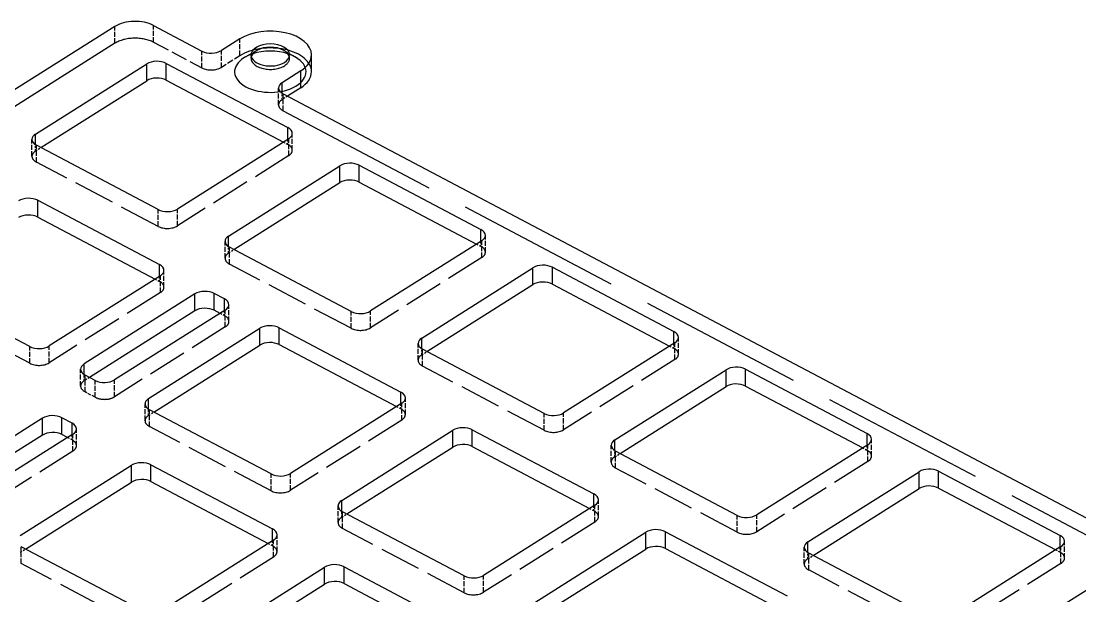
# Model space of a CAD drawing. Extents: x 440 to 1086, y 366 to 680.
# Drawn here: x 850.2 to 927.3, y 637.8 to 679.6 of the extents above; entities that cross this region are included whole.
import ezdxf

# ---------------------------------------------------------------- set-up
doc = ezdxf.new("R2010")
doc.units = 0
doc.linetypes.add('DASHED', pattern=[15, 12, -3])
doc.layers.get('0').update_dxf_attribs({"linetype": 'CONTINUOUS'})

msp = doc.modelspace()

# ---------------------------------------------------------------- linework, layer by layer
at = {"color": 7}
for p, q in [((857.004639, 679.206238), (794.915649, 640.009644)), ((869.257629, 674.30127), (934.195679, 640.013062))]:
    msp.add_line(p, q, dxfattribs=at)
at = {"color": 2, "linetype": 'DASHED', "ltscale": 0.03062}
for p, q in [((857.004639, 677.981445), (857.004639, 679.206238)), ((859.8302, 678.05426), (859.8302, 679.279053)), ((866.116699, 677.082092), (866.116699, 678.306885)), ((850.977173, 669.760315), (850.977173, 670.985107)), ((860.158142, 664.658203), (860.158142, 665.882996)), ((883.989624, 662.774414), (883.989624, 663.999207)), ((865.03479, 662.337708), (865.03479, 663.5625)), ((874.215759, 657.235596), (874.215759, 658.460388)), ((898.047241, 655.351807), (898.047241, 656.576599)), ((852.227966, 654.723328), (852.227966, 655.94812)), ((854.845459, 652.605957), (854.845459, 653.83075)), ((877.899963, 650.557373), (877.899963, 651.782166)), ((869.801025, 645.444519), (869.801025, 646.669312)), ((868.556946, 640.586121), (868.556946, 641.810913)), ((925.900391, 640.117004), (925.900391, 641.341797)), ((883.858643, 638.021912), (883.858643, 639.246704))]:
    msp.add_line(p, q, dxfattribs=at)
at = {"color": 7, "ltscale": 0.099625}
msp.add_line((859.8302, 679.279053), (863.354126, 677.418335), dxfattribs=at)
at = {"color": 2, "linetype": 'DASHED'}
for p, q in [((857.004639, 677.981445), (794.915649, 638.784912)), ((869.257629, 673.076538), (934.195679, 638.78833))]:
    msp.add_line(p, q, dxfattribs=at)
at = {"color": 2, "linetype": 'DASHED', "ltscale": 0.099625}
msp.add_line((859.8302, 678.05426), (863.354126, 676.193604), dxfattribs=at)
at = {"color": 7, "ltscale": 0.039905}
msp.add_line((866.116699, 678.306885), (864.766968, 677.454773), dxfattribs=at)
at = {"color": 2, "linetype": 'DASHED', "ltscale": 0.030618}
for p, q in [((863.354126, 676.193604), (863.354126, 677.418335)), ((864.766968, 676.230042), (864.766968, 677.454773)), ((868.932495, 673.502625), (868.932495, 674.727356)), ((869.257629, 673.076538), (869.257629, 674.30127)), ((869.932007, 670.197083), (869.932007, 671.421814)), ((869.669922, 669.807495), (869.669922, 671.032227)), ((851.302307, 669.334229), (851.302307, 670.55896)), ((861.570984, 664.694641), (861.570984, 665.919373)), ((865.359924, 661.911621), (865.359924, 663.136353)), ((883.727539, 662.384888), (883.727539, 663.609619)), ((860.588989, 660.225769), (860.588989, 661.4505)), ((860.326965, 659.836182), (860.326965, 661.060913)), ((865.054504, 657.339966), (865.054504, 658.564697)), ((865.316589, 657.729553), (865.316589, 658.954285)), ((875.628601, 657.272034), (875.628601, 658.496765)), ((879.092468, 654.9151), (879.092468, 656.139832)), ((897.785156, 654.96228), (897.785156, 656.187012)), ((850.815186, 654.686951), (850.815186, 655.911682)), ((879.417542, 654.489014), (879.417542, 655.713745)), ((854.520325, 653.032104), (854.520325, 654.256836)), ((855.583374, 652.21637), (855.583374, 653.441101)), ((856.996216, 652.252747), (856.996216, 653.477478)), ((878.162048, 650.94696), (878.162048, 652.171692)), ((859.207397, 650.510193), (859.207397, 651.734924)), ((859.532532, 650.084045), (859.532532, 651.308777)), ((888.273376, 649.812988), (888.273376, 651.03772)), ((889.686218, 649.849426), (889.686218, 651.074158)), ((854.217041, 648.685486), (854.217041, 649.910217)), ((853.954956, 648.295898), (853.954956, 649.52063)), ((912.104858, 647.929199), (912.104858, 649.153931)), ((893.150085, 647.492493), (893.150085, 648.717224)), ((893.47522, 647.066406), (893.47522, 648.291138)), ((911.842773, 647.539673), (911.842773, 648.764404)), ((868.388184, 645.408142), (868.388184, 646.632874)), ((892.219666, 643.524353), (892.219666, 644.749084)), ((873.265015, 643.087585), (873.265015, 644.312317)), ((873.590149, 642.661438), (873.590149, 643.886169)), ((891.957581, 643.134766), (891.957581, 644.359497)), ((903.743835, 642.426819), (903.743835, 643.65155)), ((902.330994, 642.390381), (902.330994, 643.615112)), ((868.819031, 640.975708), (868.819031, 642.200439)), ((850.190552, 640.112244), (850.190552, 641.336975)), ((926.162476, 640.506592), (926.162476, 641.731323)), ((907.207703, 640.069885), (907.207703, 641.294617)), ((907.532837, 639.643799), (907.532837, 640.86853)), ((882.445862, 637.985535), (882.445862, 639.210266))]:
    msp.add_line(p, q, dxfattribs=at)
at = {"color": 2, "linetype": 'DASHED', "ltscale": 0.039904}
msp.add_line((866.116699, 677.082092), (864.766968, 676.230042), dxfattribs=at)
at = {"color": 2, "linetype": 'DASHED', "ltscale": 0.024493}
msp.add_line((867.340637, 677.4646), (866.492188, 676.974731), dxfattribs=at)
at = {"color": 2, "linetype": 'DASHED', "ltscale": 0.006125}
for p, q in [((866.930481, 676.893066), (866.930481, 677.138062)), ((869.730469, 676.892883), (869.730469, 677.137878))]:
    msp.add_line(p, q, dxfattribs=at)
at = {"color": 2, "linetype": 'DASHED', "ltscale": 0.024489}
msp.add_line((869.320251, 677.464661), (870.168579, 676.974854), dxfattribs=at)
at = {"color": 7, "ltscale": 0.03062}
for p, q in [((871.330505, 675.912964), (871.330505, 677.137756)), ((870.544312, 674.744263), (870.544312, 675.969055)), ((874.808655, 667.876526), (874.808655, 669.101318)), ((888.866272, 660.453918), (888.866272, 661.678711)), ((862.840759, 658.50885), (862.840759, 659.733643)), ((867.56842, 656.012573), (867.56842, 657.237366)), ((873.696899, 638.654541), (873.696899, 639.879333))]:
    msp.add_line(p, q, dxfattribs=at)
at = {"color": 7, "ltscale": 0.239445}
for p, q in [((851.239258, 671.374634), (859.338196, 676.487488)), ((869.669922, 671.032227), (861.570984, 665.919373)), ((883.727539, 663.609619), (875.628601, 658.496765)), ((860.326965, 661.060913), (852.227966, 655.94812)), ((859.469482, 652.124512), (867.56842, 657.237366)), ((897.785156, 656.187012), (889.686218, 651.074158)), ((877.899963, 651.782166), (869.801025, 646.669312)), ((911.842773, 648.764404), (903.743835, 643.65155)), ((907.469788, 641.684204), (915.568726, 646.797058)), ((887.584717, 637.279236), (895.683655, 642.39209)), ((868.556946, 641.810913), (860.458008, 636.698059)), ((925.900391, 641.341797), (917.801453, 636.228943)), ((921.527405, 634.261597), (929.626343, 639.374451))]:
    msp.add_line(p, q, dxfattribs=at)
at = {"color": 7, "ltscale": 0.030618}
for p, q in [((859.338196, 675.262756), (859.338196, 676.487488)), ((860.751038, 675.299194), (860.751038, 676.523926)), ((873.395874, 667.840149), (873.395874, 669.06488)), ((851.409119, 665.327332), (851.409119, 666.552063)), ((887.453491, 660.417542), (887.453491, 661.642273)), ((864.25354, 658.545288), (864.25354, 659.77002)), ((868.981201, 656.049011), (868.981201, 657.273743)), ((901.511108, 652.994934), (901.511108, 654.219666)), ((902.923889, 653.031311), (902.923889, 654.256042)), ((851.74115, 649.464844), (851.74115, 650.689575)), ((853.153992, 649.501221), (853.153992, 650.725952)), ((881.626038, 648.589966), (881.626038, 649.814697)), ((883.038879, 648.626404), (883.038879, 649.851135)), ((858.226501, 646.040771), (858.226501, 647.265503)), ((859.639282, 646.077209), (859.639282, 647.301941)), ((915.568726, 645.572327), (915.568726, 646.797058)), ((916.981506, 645.608704), (916.981506, 646.833435)), ((895.683655, 641.167358), (895.683655, 642.39209)), ((897.096497, 641.203796), (897.096497, 642.428528)), ((872.284119, 638.618164), (872.284119, 639.842896))]:
    msp.add_line(p, q, dxfattribs=at)
at = {"color": 7, "ltscale": 0.250364}
for p, q in [((860.751038, 676.523926), (869.606873, 671.8479)), ((874.808655, 669.101318), (883.66449, 664.425293)), ((888.866272, 661.678711), (897.722107, 657.002686)), ((888.273376, 651.03772), (879.417542, 655.713745)), ((916.388672, 636.192505), (907.532837, 640.86853))]:
    msp.add_line(p, q, dxfattribs=at)
at = {"color": 7, "ltscale": 0.228163}
for p, q in [((851.62085, 670.390808), (859.338196, 675.262756)), ((887.966309, 636.29541), (895.683655, 641.167358))]:
    msp.add_line(p, q, dxfattribs=at)
at = {"color": 7, "ltscale": 0.241359}
for p, q in [((860.751038, 675.299194), (869.28833, 670.791321)), ((902.923889, 653.031311), (911.461243, 648.523499)), ((916.981506, 645.608704), (925.51886, 641.100891))]:
    msp.add_line(p, q, dxfattribs=at)
at = {"color": 7, "ltscale": 0.039906}
msp.add_line((870.544312, 675.969055), (869.194519, 675.116943), dxfattribs=at)
at = {"color": 7, "ltscale": 0.019482}
for p, q in [((869.194519, 674.337646), (869.194519, 675.116943)), ((865.296875, 663.172729), (865.296875, 663.952026)), ((879.354492, 655.750122), (879.354492, 656.529419)), ((854.78241, 653.867126), (854.78241, 654.646423)), ((859.469482, 651.345215), (859.469482, 652.124512)), ((893.412109, 648.327515), (893.412109, 649.106812)), ((873.5271, 643.922607), (873.5271, 644.701904)), ((907.469788, 640.904907), (907.469788, 641.684204))]:
    msp.add_line(p, q, dxfattribs=at)
at = {"color": 7, "ltscale": 0.028625}
msp.add_line((870.544312, 674.744263), (869.576111, 674.133057), dxfattribs=at)
at = {"color": 2, "linetype": 'DASHED', "ltscale": 0.011136}
for p, q in [((869.194519, 673.892212), (869.194519, 674.337646)), ((865.296875, 662.727295), (865.296875, 663.172729)), ((879.354492, 655.304688), (879.354492, 655.750122)), ((854.78241, 653.421692), (854.78241, 653.867126)), ((893.412109, 647.88208), (893.412109, 648.327515)), ((907.469788, 640.459473), (907.469788, 640.904907))]:
    msp.add_line(p, q, dxfattribs=at)
at = {"color": 2, "linetype": 'DASHED', "ltscale": 0.011281}
for p, q in [((869.576111, 674.133057), (869.194519, 673.892212)), ((859.469482, 650.899719), (859.851013, 651.140625)), ((893.412109, 647.88208), (893.793701, 648.122925)), ((873.5271, 643.477112), (873.90863, 643.718018))]:
    msp.add_line(p, q, dxfattribs=at)
at = {"color": 7, "ltscale": 0.021387}
for p, q in [((869.606873, 670.992432), (869.606873, 671.8479)), ((883.66449, 663.569824), (883.66449, 664.425293)), ((864.991455, 658.524902), (864.991455, 659.380371)), ((897.722107, 656.147217), (897.722107, 657.002686)), ((911.779724, 648.724609), (911.779724, 649.580078))]:
    msp.add_line(p, q, dxfattribs=at)
at = {"color": 7, "ltscale": 0.019481}
msp.add_line((851.239258, 670.595398), (851.239258, 671.374634), dxfattribs=at)
at = {"color": 2, "linetype": 'DASHED', "ltscale": 0.009005}
for p, q in [((869.28833, 670.791321), (869.606873, 670.623169)), ((883.345947, 663.368713), (883.66449, 663.200562)), ((897.403564, 655.946106), (897.722107, 655.777954)), ((868.175354, 641.570007), (868.493896, 641.401855))]:
    msp.add_line(p, q, dxfattribs=at)
at = {"color": 2, "linetype": 'DASHED', "ltscale": 0.009232}
for p, q in [((869.606873, 670.623169), (869.606873, 670.992432)), ((883.66449, 663.200562), (883.66449, 663.569824)), ((860.263855, 660.651855), (860.263855, 661.021118)), ((864.991455, 658.15564), (864.991455, 658.524902)), ((897.722107, 655.777954), (897.722107, 656.147217)), ((877.836914, 651.373047), (877.836914, 651.74231)), ((853.891907, 649.111572), (853.891907, 649.480835)), ((911.779724, 648.355347), (911.779724, 648.724609)), ((891.894531, 643.950439), (891.894531, 644.319702))]:
    msp.add_line(p, q, dxfattribs=at)
at = {"color": 2, "linetype": 'DASHED', "ltscale": 0.011137}
for p, q in [((851.239258, 670.149902), (851.239258, 670.595398)), ((859.469482, 650.899719), (859.469482, 651.345215)), ((873.5271, 643.477112), (873.5271, 643.922607))]:
    msp.add_line(p, q, dxfattribs=at)
at = {"color": 2, "linetype": 'DASHED', "ltscale": 0.011282}
for p, q in [((851.239258, 670.149902), (851.62085, 670.390808)), ((865.296875, 662.727295), (865.678467, 662.968201)), ((879.354492, 655.304688), (879.736084, 655.545593)), ((850.127502, 640.927917), (850.509094, 641.168823))]:
    msp.add_line(p, q, dxfattribs=at)
at = {"color": 7, "ltscale": 0.250363}
for p, q in [((860.158142, 665.882996), (851.302307, 670.55896)), ((874.215759, 658.460388), (865.359924, 663.136353)), ((902.923889, 654.256042), (911.779724, 649.580078)), ((916.981506, 646.833435), (925.837341, 642.157471))]:
    msp.add_line(p, q, dxfattribs=at)
at = {"color": 2, "linetype": 'DASHED', "ltscale": 0.250364}
for p, q in [((860.158142, 664.658203), (851.302307, 669.334229)), ((874.215759, 657.235596), (865.359924, 661.911621)), ((888.273376, 649.812988), (879.417542, 654.489014)), ((916.388672, 634.967773), (907.532837, 639.643799))]:
    msp.add_line(p, q, dxfattribs=at)
at = {"color": 2, "linetype": 'DASHED', "ltscale": 0.239445}
for p, q in [((869.669922, 669.807495), (861.570984, 664.694641)), ((883.727539, 662.384888), (875.628601, 657.272034)), ((897.785156, 654.96228), (889.686218, 649.849426)), ((877.899963, 650.557373), (869.801025, 645.444519)), ((911.842773, 647.539673), (903.743835, 642.426819)), ((891.957581, 643.134766), (883.858643, 638.021912)), ((868.556946, 640.586121), (860.458008, 635.473267)), ((925.900391, 640.117004), (917.801453, 635.00415))]:
    msp.add_line(p, q, dxfattribs=at)
at = {"color": 7, "ltscale": 0.239446}
for p, q in [((865.296875, 663.952026), (873.395874, 669.06488)), ((879.354492, 656.529419), (887.453491, 661.642273)), ((893.412109, 649.106812), (901.511108, 654.219666)), ((850.127502, 642.152649), (858.226501, 647.265503)), ((864.18512, 634.730042), (872.284119, 639.842896))]:
    msp.add_line(p, q, dxfattribs=at)
at = {"color": 7, "ltscale": 0.228164}
for p, q in [((865.678467, 662.968201), (873.395874, 667.840149)), ((879.736084, 655.545593), (887.453491, 660.417542)), ((859.851013, 651.140625), (867.56842, 656.012573)), ((873.90863, 643.718018), (881.626038, 648.589966)), ((850.509094, 641.168823), (858.226501, 646.040771)), ((864.566711, 633.746216), (872.284119, 638.618164))]:
    msp.add_line(p, q, dxfattribs=at)
at = {"color": 7, "ltscale": 0.241358}
for p, q in [((874.808655, 667.876526), (883.345947, 663.368713)), ((888.866272, 660.453918), (897.403564, 655.946106))]:
    msp.add_line(p, q, dxfattribs=at)
at = {"color": 7, "ltscale": 0.250332}
msp.add_line((851.409119, 666.552063), (860.263855, 661.876648), dxfattribs=at)
at = {"color": 7, "ltscale": 0.241328}
msp.add_line((851.409119, 665.327332), (859.945374, 660.820068), dxfattribs=at)
at = {"color": 7, "ltscale": 0.021388}
for p, q in [((860.263855, 661.021118), (860.263855, 661.876648)), ((877.836914, 651.74231), (877.836914, 652.597839)), ((853.891907, 649.480835), (853.891907, 650.336365)), ((891.894531, 644.319702), (891.894531, 645.175232)), ((868.493896, 641.771057), (868.493896, 642.626587)), ((925.837341, 641.301941), (925.837341, 642.157471))]:
    msp.add_line(p, q, dxfattribs=at)
at = {"color": 2, "linetype": 'DASHED', "ltscale": 0.009004}
for p, q in [((859.945374, 660.820068), (860.263855, 660.651855)), ((864.991455, 658.15564), (864.672974, 658.323853)), ((877.518433, 651.54126), (877.836914, 651.373047)), ((853.891907, 649.111572), (853.573425, 649.279785)), ((911.461243, 648.523499), (911.779724, 648.355347)), ((891.57605, 644.118652), (891.894531, 643.950439)), ((925.51886, 641.100891), (925.837341, 640.932739))]:
    msp.add_line(p, q, dxfattribs=at)
at = {"color": 7, "ltscale": 0.250333}
msp.add_line((850.815186, 655.911682), (841.960388, 660.587097), dxfattribs=at)
at = {"color": 2, "linetype": 'DASHED', "ltscale": 0.239446}
msp.add_line((860.326965, 659.836182), (852.227966, 654.723328), dxfattribs=at)
at = {"color": 2, "linetype": 'DASHED', "ltscale": 0.250333}
msp.add_line((850.815186, 654.686951), (841.960388, 659.362366), dxfattribs=at)
at = {"color": 7, "ltscale": 0.238245}
for p, q in [((862.840759, 659.733643), (854.78241, 654.646423)), ((851.74115, 650.689575), (843.6828, 645.602356))]:
    msp.add_line(p, q, dxfattribs=at)
at = {"color": 7, "ltscale": 0.020862}
for p, q in [((864.991455, 659.380371), (864.25354, 659.77002)), ((855.583374, 653.441101), (854.845459, 653.83075))]:
    msp.add_line(p, q, dxfattribs=at)
at = {"color": 7, "ltscale": 0.226964}
msp.add_line((862.840759, 658.50885), (855.16394, 653.662537), dxfattribs=at)
at = {"color": 7, "ltscale": 0.238243}
msp.add_line((865.054504, 658.564697), (856.996216, 653.477478), dxfattribs=at)
at = {"color": 7, "ltscale": 0.011857}
for p, q in [((864.672974, 658.323853), (864.25354, 658.545288)), ((853.573425, 649.279785), (853.153992, 649.501221))]:
    msp.add_line(p, q, dxfattribs=at)
at = {"color": 2, "linetype": 'DASHED', "ltscale": 0.238243}
msp.add_line((865.054504, 657.339966), (856.996216, 652.252747), dxfattribs=at)
at = {"color": 7, "ltscale": 0.250359}
for p, q in [((868.981201, 657.273743), (877.836914, 652.597839)), ((882.445862, 639.210266), (873.590149, 643.886169)), ((897.096497, 642.428528), (905.952148, 637.752563))]:
    msp.add_line(p, q, dxfattribs=at)
at = {"color": 7, "ltscale": 0.241356}
msp.add_line((868.981201, 656.049011), (877.518433, 651.54126), dxfattribs=at)
at = {"color": 2, "linetype": 'DASHED', "ltscale": 0.01128}
for p, q in [((855.16394, 653.662537), (854.78241, 653.421692)), ((907.469788, 640.459473), (907.851318, 640.700317))]:
    msp.add_line(p, q, dxfattribs=at)
at = {"color": 7, "ltscale": 0.228165}
for p, q in [((893.793701, 648.122925), (901.511108, 652.994934)), ((907.851318, 640.700317), (915.568726, 645.572327))]:
    msp.add_line(p, q, dxfattribs=at)
at = {"color": 2, "linetype": 'DASHED', "ltscale": 0.020861}
msp.add_line((855.583374, 652.21637), (854.845459, 652.605957), dxfattribs=at)
at = {"color": 7, "ltscale": 0.020861}
msp.add_line((853.891907, 650.336365), (853.153992, 650.725952), dxfattribs=at)
at = {"color": 7, "ltscale": 0.250358}
for p, q in [((868.388184, 646.632874), (859.532532, 651.308777)), ((883.038879, 649.851135), (891.894531, 645.175232))]:
    msp.add_line(p, q, dxfattribs=at)
at = {"color": 2, "linetype": 'DASHED', "ltscale": 0.250358}
msp.add_line((868.388184, 645.408142), (859.532532, 650.084045), dxfattribs=at)
at = {"color": 7, "ltscale": 0.239444}
for p, q in [((873.5271, 644.701904), (881.626038, 649.814697)), ((891.957581, 644.359497), (883.858643, 639.246704))]:
    msp.add_line(p, q, dxfattribs=at)
at = {"color": 7, "ltscale": 0.226963}
msp.add_line((851.74115, 649.464844), (844.064392, 644.61853), dxfattribs=at)
at = {"color": 7, "ltscale": 0.238244}
msp.add_line((853.954956, 649.52063), (845.896606, 644.433472), dxfattribs=at)
at = {"color": 2, "linetype": 'DASHED', "ltscale": 0.238245}
msp.add_line((853.954956, 648.295898), (845.896606, 643.208679), dxfattribs=at)
at = {"color": 7, "ltscale": 0.241354}
for p, q in [((883.038879, 648.626404), (891.57605, 644.118652)), ((897.096497, 641.203796), (905.633667, 636.696045))]:
    msp.add_line(p, q, dxfattribs=at)
at = {"color": 7, "ltscale": 0.250362}
msp.add_line((902.330994, 643.615112), (893.47522, 648.291138), dxfattribs=at)
at = {"color": 7, "ltscale": 0.250329}
for p, q in [((859.639282, 647.301941), (868.493896, 642.626587)), ((859.045166, 636.661621), (850.190552, 641.336975)), ((873.696899, 639.879333), (882.551514, 635.203979))]:
    msp.add_line(p, q, dxfattribs=at)
at = {"color": 2, "linetype": 'DASHED', "ltscale": 0.250362}
msp.add_line((902.330994, 642.390381), (893.47522, 647.066406), dxfattribs=at)
at = {"color": 7, "ltscale": 0.241324}
for p, q in [((859.639282, 646.077209), (868.175354, 641.570007)), ((873.696899, 638.654541), (882.233032, 634.1474))]:
    msp.add_line(p, q, dxfattribs=at)
at = {"color": 2, "linetype": 'DASHED', "ltscale": 0.250359}
msp.add_line((882.445862, 637.985535), (873.590149, 642.661438), dxfattribs=at)
at = {"color": 2, "linetype": 'DASHED', "ltscale": 0.00923}
for p, q in [((868.493896, 641.401855), (868.493896, 641.771057)), ((925.837341, 640.932739), (925.837341, 641.301941))]:
    msp.add_line(p, q, dxfattribs=at)
at = {"color": 2, "linetype": 'DASHED', "ltscale": 0.250329}
msp.add_line((859.045166, 635.43689), (850.190552, 640.112244), dxfattribs=at)
at = {"color": 7}
for centre, major_axis, start_param, end_param in [((858.480469, 678.426941), (2, 0), 0.830002361, 2.400798688), ((868.330505, 677.137939), (3, 0), 6.283064227, 8.683983995), ((868.330505, 677.137939), (1.400024, 0), 6.283064227, 9.42465688), ((868.330505, 676.893005), (1.400024, 0), 0.785606579, 2.356114676), ((864.028992, 677.844421), (1, 0), 3.971595015, 5.542391341), ((868.330505, 677.137939), (1.400024, 0), 3.141471573, 5.542391341), ((868.330505, 676.893005), (1.400024, 0), 2.356114676, 2.989726197), ((868.330505, 675.913208), (2.599976, 0), 1.055353989, 2.086542635), ((868.330505, 676.893005), (1.400024, 0), 0.151554017, 0.785606579), ((868.330505, 677.137939), (1.400024, 0), 5.542391341, 6.283064227), ((868.330505, 677.137939), (3, 0), 5.542391341, 6.283064227), ((860.076172, 676.097839), (1, 0), 0.830002361, 2.400798688), ((860.076172, 674.873108), (1, 0), 0.830002361, 2.400798688), ((868.330505, 675.913208), (3, 0), 5.542391341, 6.283064227), ((869.932495, 674.727295), (1, 0), 3.141471573, 3.971595015), ((869.932495, 674.727295), (1, 0), 2.400798688, 3.141471573), ((868.932007, 671.421875), (1, 0), 6.283064227, 7.113187668), ((868.932007, 671.421875), (1, 0), 5.542391341, 6.283064227), ((851.977173, 670.985046), (1, 0), 3.141471573, 3.971595015), ((851.977173, 670.985046), (1, 0), 2.400798688, 3.141471573), ((874.133789, 668.675232), (1, 0), 0.830002361, 2.400798688), ((874.133789, 667.4505), (1, 0), 0.830002361, 2.400798688), ((850.734253, 666.126038), (1, 0), 0.830002361, 2.400798688), ((850.734253, 664.901245), (1, 0), 0.830002361, 2.400798688), ((860.833008, 666.309021), (1, 0), 3.971595015, 5.542391341), ((866.03479, 663.562378), (1, 0), 2.400798688, 3.141471573), ((882.989624, 663.999268), (1, 0), 6.283064227, 7.113187668), ((882.989624, 663.999268), (1, 0), 5.542391341, 6.283064227), ((866.03479, 663.562378), (1, 0), 3.141471573, 3.971595015), ((859.588989, 661.450562), (1, 0), 6.283064227, 7.113187668), ((859.588989, 661.450562), (1, 0), 5.542391341, 6.283064227), ((888.191406, 661.252625), (1, 0), 0.830002361, 2.400798688), ((888.191406, 660.027893), (1, 0), 0.830002361, 2.400798688), ((863.578674, 659.343994), (1, 0), 0.830002405, 2.400798775), ((864.316589, 658.954346), (1, 0), 6.283064227, 7.113187712), ((863.578674, 658.119263), (1, 0), 0.830002405, 2.400798775), ((864.316589, 658.954346), (1, 0), 5.542391341, 6.283064227), ((874.890625, 658.886414), (1, 0), 3.971595015, 5.542391341), ((868.306335, 656.847717), (1, 0), 0.830002361, 2.400798688), ((897.047241, 656.57666), (1, 0), 6.283064227, 7.113187668), ((868.306335, 655.622925), (1, 0), 0.830002361, 2.400798688), ((880.092468, 656.139771), (1, 0), 3.141471573, 3.971595015), ((880.092468, 656.139771), (1, 0), 2.400798688, 3.141471573), ((897.047241, 656.57666), (1, 0), 5.542391341, 6.283064227), ((851.490051, 656.337708), (1, 0), 3.971595015, 5.542391341), ((855.520325, 654.256775), (1, 0), 2.400798775, 3.141471573), ((855.520325, 654.256775), (1, 0), 3.141471573, 3.971594971), ((902.249023, 653.830017), (1, 0), 0.830002361, 2.400798688), ((856.25824, 653.867126), (1, 0), 3.971594971, 5.542391341), ((902.249023, 652.605286), (1, 0), 0.830002361, 2.400798688), ((860.207397, 651.734863), (1, 0), 2.400798688, 3.141471573), ((877.162048, 652.171753), (1, 0), 6.283064227, 7.113187668), ((877.162048, 652.171753), (1, 0), 5.542391341, 6.283064227), ((860.207397, 651.734863), (1, 0), 3.141471573, 3.971595015), ((852.479126, 650.299927), (1, 0), 0.830002405, 2.400798775), ((888.948242, 651.463806), (1, 0), 3.971595015, 5.542391341), ((853.217041, 649.910278), (1, 0), 6.283064227, 7.113187712), ((853.217041, 649.910278), (1, 0), 5.542391341, 6.283064227), ((882.363953, 649.42511), (1, 0), 0.830002361, 2.400798688), ((852.479126, 649.075195), (1, 0), 0.830002405, 2.400798775), ((894.150085, 648.717163), (1, 0), 2.400798688, 3.141471573), ((911.104858, 649.154053), (1, 0), 6.283064227, 7.113187668), ((911.104858, 649.154053), (1, 0), 5.542391341, 6.283064227), ((882.363953, 648.200317), (1, 0), 0.830002361, 2.400798688), ((894.150085, 648.717163), (1, 0), 3.141471573, 3.971595015), ((858.964417, 646.875854), (1, 0), 0.830002361, 2.400798688), ((916.306641, 646.40741), (1, 0), 0.830002361, 2.400798688), ((858.964417, 645.651123), (1, 0), 0.830002361, 2.400798688), ((869.06311, 647.058899), (1, 0), 3.971595015, 5.542391341), ((916.306641, 645.182678), (1, 0), 0.830002361, 2.400798688), ((874.265015, 644.312256), (1, 0), 2.400798688, 3.141471573), ((891.219666, 644.749146), (1, 0), 6.283064227, 7.113187668), ((891.219666, 644.749146), (1, 0), 5.542391341, 6.283064227), ((874.265015, 644.312256), (1, 0), 3.141471573, 3.971595015), ((903.00592, 644.041199), (1, 0), 3.971595015, 5.542391341), ((867.819031, 642.200562), (1, 0), 6.283064227, 7.113187668), ((867.819031, 642.200562), (1, 0), 5.542391341, 6.283064227), ((896.421631, 642.002441), (1, 0), 0.830002361, 2.400798688), ((925.162476, 641.731445), (1, 0), 6.283064227, 7.113187668), ((896.421631, 640.77771), (1, 0), 0.830002361, 2.400798688), ((908.207703, 641.294556), (1, 0), 2.400798688, 3.141471573), ((925.162476, 641.731445), (1, 0), 5.542391341, 6.283064227), ((908.207703, 641.294556), (1, 0), 3.141471573, 3.971595015), ((873.022034, 639.453247), (1, 0), 0.830002361, 2.400798688), ((883.120728, 639.636292), (1, 0), 3.971595015, 5.542391341), ((873.022034, 638.228516), (1, 0), 0.830002361, 2.400798688)]:
    msp.add_ellipse(centre, major_axis=major_axis, ratio=0.57735, start_param=start_param, end_param=end_param, dxfattribs=at)
at = {"color": 2, "linetype": 'DASHED'}
for centre, major_axis, start_param, end_param in [((858.480469, 677.202209), (2, 0), 0.830002361, 2.400798688), ((868.330505, 675.913208), (3, 0), 6.283064227, 8.683983995), ((868.330505, 675.913208), (2.599976, 0), 2.400798688, 7.068791877), ((868.330505, 675.913208), (2.599976, 0), 2.356114657, 2.400798668), ((868.330505, 675.913208), (2.599976, 0), 2.086542635, 2.356114657), ((868.330505, 676.893005), (1.400024, 0), 3.141471573, 5.542391341), ((868.330505, 676.893005), (1.400024, 0), 2.989726197, 3.141471573), ((868.330505, 676.893005), (1.400024, 0), 5.542391341, 6.283064227), ((868.330505, 675.913208), (2.599976, 0), 0.785606569, 1.055353989), ((868.330505, 676.893005), (1.400024, 0), 6.283064227, 6.434739324), ((864.028992, 676.61969), (1, 0), 3.971595015, 5.542391341), ((869.932495, 673.502563), (1, 0), 2.400798688, 3.141471573), ((869.932495, 673.502563), (1, 0), 3.141471573, 3.971595015), ((868.932007, 670.197144), (1, 0), 6.283064227, 7.113187668), ((851.977173, 669.760254), (1, 0), 2.400798688, 3.141471573), ((868.932007, 670.197144), (1, 0), 5.542391341, 6.283064227), ((851.977173, 669.760254), (1, 0), 3.141471573, 3.971595015), ((860.833008, 665.08429), (1, 0), 3.971595015, 5.542391341), ((882.989624, 662.774536), (1, 0), 6.283064227, 7.113187668), ((866.03479, 662.337646), (1, 0), 3.141471573, 3.971595015), ((866.03479, 662.337646), (1, 0), 2.400798688, 3.141471573), ((882.989624, 662.774536), (1, 0), 5.542391341, 6.283064227), ((859.588989, 660.22583), (1, 0), 6.283064227, 7.113187668), ((859.588989, 660.22583), (1, 0), 5.542391341, 6.283064227), ((864.316589, 657.729614), (1, 0), 6.283064227, 7.113187712), ((864.316589, 657.729614), (1, 0), 5.542391341, 6.283064227), ((874.890625, 657.661682), (1, 0), 3.971595015, 5.542391341), ((880.092468, 654.915039), (1, 0), 2.400798688, 3.141471573), ((897.047241, 655.351929), (1, 0), 6.283064227, 7.113187668), ((897.047241, 655.351929), (1, 0), 5.542391341, 6.283064227), ((851.490051, 655.112976), (1, 0), 3.971595015, 5.542391341), ((880.092468, 654.915039), (1, 0), 3.141471573, 3.971595015), ((855.520325, 653.032043), (1, 0), 3.141471573, 3.971594971), ((855.520325, 653.032043), (1, 0), 2.400798775, 3.141471573), ((856.25824, 652.642395), (1, 0), 3.971594971, 5.542391341), ((877.162048, 650.947021), (1, 0), 6.283064227, 7.113187668), ((860.207397, 650.510132), (1, 0), 2.400798688, 3.141471573), ((877.162048, 650.947021), (1, 0), 5.542391341, 6.283064227), ((860.207397, 650.510132), (1, 0), 3.141471573, 3.971595015), ((888.948242, 650.239075), (1, 0), 3.971595015, 5.542391341), ((853.217041, 648.685547), (1, 0), 6.283064227, 7.113187712), ((853.217041, 648.685547), (1, 0), 5.542391341, 6.283064227), ((911.104858, 647.92926), (1, 0), 6.283064227, 7.113187668), ((894.150085, 647.492432), (1, 0), 2.400798688, 3.141471573), ((911.104858, 647.92926), (1, 0), 5.542391341, 6.283064227), ((894.150085, 647.492432), (1, 0), 3.141471573, 3.971595015), ((869.06311, 645.834167), (1, 0), 3.971595015, 5.542391341), ((891.219666, 643.524414), (1, 0), 6.283064227, 7.113187668), ((874.265015, 643.087463), (1, 0), 3.141471573, 3.971595015), ((874.265015, 643.087463), (1, 0), 2.400798688, 3.141471573), ((891.219666, 643.524414), (1, 0), 5.542391341, 6.283064227), ((903.00592, 642.816406), (1, 0), 3.971595015, 5.542391341), ((867.819031, 640.975769), (1, 0), 6.283064227, 7.113187668), ((867.819031, 640.975769), (1, 0), 5.542391341, 6.283064227), ((925.162476, 640.506653), (1, 0), 6.283064227, 7.113187668), ((908.207703, 640.069824), (1, 0), 3.141471573, 3.971595015), ((908.207703, 640.069824), (1, 0), 2.400798688, 3.141471573), ((925.162476, 640.506653), (1, 0), 5.542391341, 6.283064227), ((883.120728, 638.41156), (1, 0), 3.971595015, 5.542391341)]:
    msp.add_ellipse(centre, major_axis=major_axis, ratio=0.57735, start_param=start_param, end_param=end_param, dxfattribs=at)

doc.saveas('drawing.dxf')
